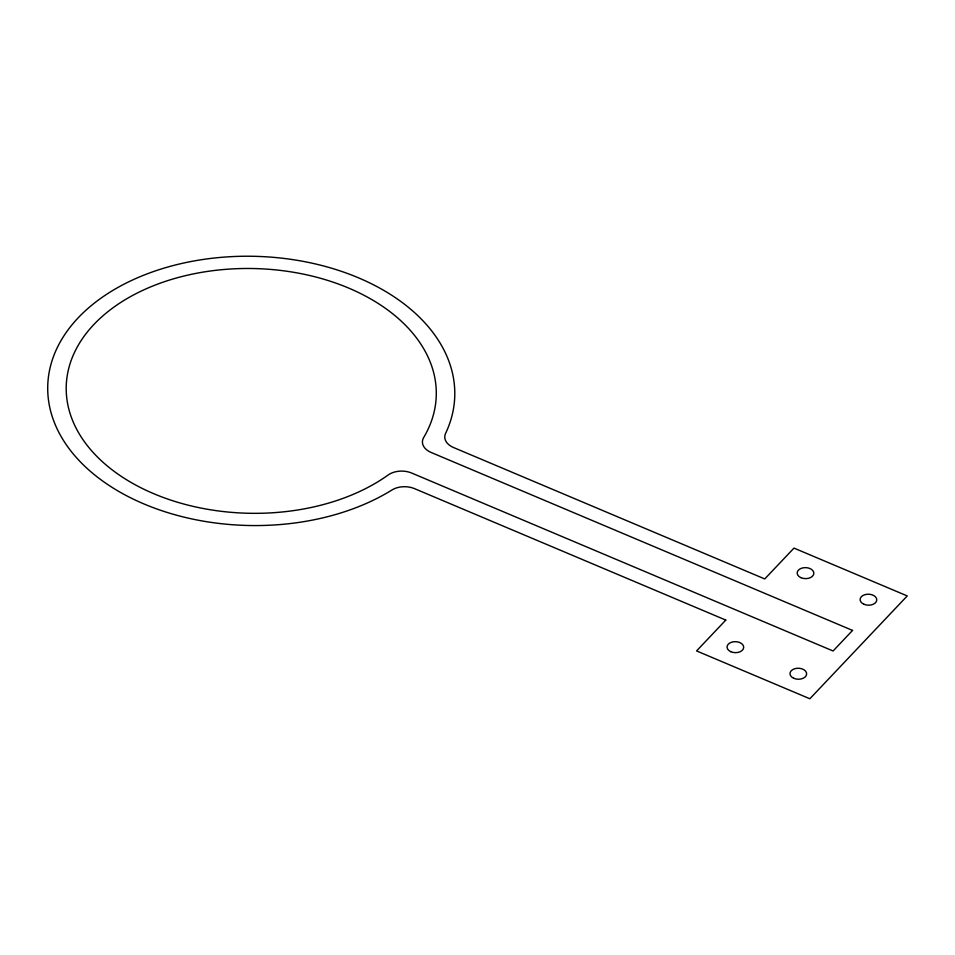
<?xml version="1.0" encoding="UTF-8"?>
<svg xmlns="http://www.w3.org/2000/svg" width="955" height="955" viewBox="0 0 955 955"><rect width="100%" height="100%" fill="white"/><g stroke="black" fill="none" stroke-linecap="round" stroke-linejoin="round"><path stroke-width="1.43" d="M725.788 620.082L696.577 650.928L809.852 698.762L907.25 595.932L793.975 548.098L764.752 578.945L453.53 447.525A18.503 12.236 1.3 0 1 445.603 433.379A203.57 134.619 1.3 0 0 240.362 256.31A203.57 134.619 1.3 0 0 64.474 442.022A203.57 134.619 1.3 0 0 392.039 489.939A18.503 12.236 1.3 0 1 414.577 488.662L725.788 620.082M852.552 630.419L833.082 650.988L411.689 473.047A18.503 12.236 1.3 0 0 388.255 474.933A185.067 122.383 1.3 0 1 83.204 440.004A185.067 122.383 1.3 0 1 245.662 268.486A185.067 122.383 1.3 0 1 423.674 437.533A18.503 12.236 1.3 0 0 431.171 452.479L852.552 630.419M793.76 678.289A8.332 5.503 1.3 0 0 806.629 674.146A8.332 5.503 1.3 0 0 794.548 668.775A8.332 5.503 1.3 0 0 793.76 678.289M863.893 604.252A8.332 5.503 1.3 0 0 876.762 600.11A8.332 5.503 1.3 0 0 864.681 594.738A8.332 5.503 1.3 0 0 863.893 604.252M800.959 577.68A8.332 5.503 1.3 0 0 813.827 573.525A8.332 5.503 1.3 0 0 801.746 568.165A8.332 5.503 1.3 0 0 800.959 577.68M730.838 651.716A8.332 5.503 1.3 0 0 743.694 647.574A8.332 5.503 1.3 0 0 731.614 642.202A8.332 5.503 1.3 0 0 730.838 651.716"/></g></svg>
